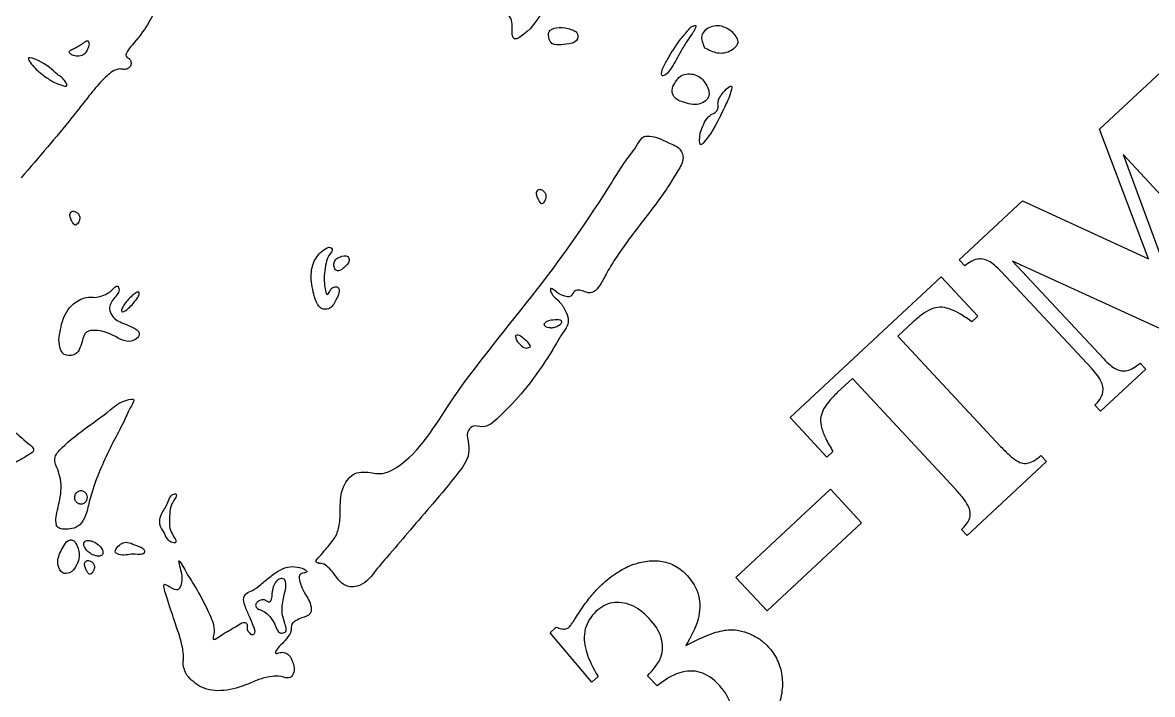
# Model space of a CAD drawing. Extents: x -3.6 to 33.9, y 40.4 to 75.
# Drawn here: x 18.51 to 27.78, y 48.9 to 54.42 of the extents above; entities that cross this region are included whole.
import ezdxf

# ---------------------------------------------------------------- set-up
doc = ezdxf.new("R2010")
doc.units = 0
doc.layers.add('Layer_1', color=7, linetype='CONTINUOUS')

msp = doc.modelspace()

# ---------------------------------------------------------------- linework, layer by layer
at = {"layer": 'Layer_1', "color": 7}
for points in [[(22.52358, 54.389363)], [(22.825205, 54.282788)], [(19.043981, 54.20949)], [(23.831884, 54.17625)], [(24.101868, 54.21168)], [(23.841068, 53.89371)], [(24.066344, 53.512305)], [(22.723191, 52.999223)], [(18.895958, 52.821998)], [(21.061048, 52.412138)], [(19.317881, 52.062105)], [(22.918941, 51.942735)], [(18.803508, 51.81219)], [(25.389921, 50.310779), (24.61484, 49.58787), (24.358164, 49.86307), (25.133245, 50.585979)], [(19.035251, 50.505015)], [(18.784341, 50.283015)], [(19.008989, 50.123783)], [(18.795993, 49.963313)], [(19.016029, 49.955145)], [(21.059331, 49.895565)], [(23.947652, 49.303685)], [(19.852613, 49.05954)]]:
    msp.add_lwpolyline(points, close=True, dxfattribs=at)
for points in [[(18.788334, 53.99331), (18.788359, 53.993415)], [(26.190573, 52.469576), (26.710396, 52.954409), (27.744669, 52.477192), (27.340565, 53.54216), (27.847093, 54.014592), (27.892973, 53.965402)], [(28.27799, 52.537081), (27.535241, 53.333434), (28.066539, 51.894872), (27.998736, 51.831633), (26.627559, 52.459502), (27.376507, 51.656502)], [(26.236453, 52.420386), (26.190573, 52.469576)], [(25.154352, 50.896525), (25.105161, 50.850645), (24.802606, 51.175036), (26.041672, 52.330698), (26.344227, 52.006307), (26.295037, 51.960428)], [(27.276094, 51.58025), (26.535825, 52.373944)], [(20.906828, 52.147305), (20.906837, 52.147163)], [(25.812683, 51.960506), (25.686384, 51.842708), (26.53081, 50.937339)], [(22.672013, 51.758805), (22.672011, 51.758505)], [(27.676327, 51.622907), (27.722206, 51.573717), (27.349955, 51.226522), (27.304075, 51.275713)], [(26.158559, 50.590144), (25.314132, 51.495513), (25.190491, 51.380195)], [(26.861361, 50.862799), (26.907241, 50.813608), (26.2558, 50.206018)], [(26.2558, 50.206018), (26.209921, 50.255208)], [(19.667242, 50.232855), (19.667234, 50.23248)], [(19.290886, 50.120408), (19.290877, 50.120033)], [(20.653313, 49.495013), (20.653317, 49.494833)], [(23.227488, 49.049644), (23.176968, 49.002525), (22.833507, 49.408089), (22.884027, 49.455208)], [(23.712296, 48.972303), (23.634178, 49.05606)]]:
    msp.add_lwpolyline(points, dxfattribs=at)
at = {"layer": 'Layer_1', "color": 1}
msp.add_open_spline([(26.879055, 46.165073), (25.053792, 44.812835), (21.453543, 42.145605), (14.976456, 40.353479), (8.554845, 40.482925), (2.810203, 42.732913), (-1.47493, 46.872432), (-3.677904, 52.393004), (-3.506821, 58.493531), (-1.109716, 64.399494), (3.172887, 69.467984), (8.838825, 73.13905), (15.243024, 75.014668), (21.683129, 74.864038), (27.423496, 72.618946), (31.708651, 68.479402), (33.915527, 62.95436), (33.727928, 56.872752), (31.397487, 50.890427), (28.416989, 47.773437), (26.879055, 46.165073)], degree=3, knots=[0, 0, 0, 0, 6.766367, 13.346357, 19.73316, 25.749556, 31.41027, 37.120766, 43.060724, 49.272926, 55.895829, 62.662196, 69.242186, 75.628989, 81.645385, 87.3061, 93.016595, 98.956553, 105.168756, 111.791658, 111.791658, 111.791658, 111.791658], dxfattribs=at)
at = {"layer": 'Layer_1', "color": 7}
for points, knots in [([(12.908313, 62.069722), (12.985274, 62.053514), (13.12129, 62.024867), (13.286492, 61.99604), (13.392733, 61.983628), (13.465095, 61.993939), (13.54021, 61.987402), (13.794437, 61.958453), (14.131521, 61.898396), (14.539198, 61.846976), (14.761083, 61.763507), (14.979744, 61.762374), (14.975327, 61.592128), (14.854241, 61.669412), (14.748378, 61.632824), (14.913764, 61.595222), (15.004373, 61.531811), (15.349057, 61.532803), (15.241598, 61.284195), (14.998975, 61.46286), (14.789169, 61.489838), (14.691417, 61.519295), (14.565838, 61.51939), (14.66107, 61.455371), (14.750216, 61.431081), (14.910856, 61.381346), (15.070329, 61.335791), (15.216173, 61.28883), (15.301581, 61.234495), (15.373899, 61.209555), (15.369449, 61.155712), (15.312554, 61.192153), (15.274634, 61.192762), (15.235013, 61.178663), (15.237526, 61.147915), (15.234966, 61.109042), (15.171885, 61.131377), (15.116374, 61.157855), (15.068123, 61.196064), (14.998223, 61.204913), (15.033217, 61.134212), (15.09019, 61.084294), (15.216859, 61.002135), (15.343333, 60.987334), (15.405722, 60.922783), (15.407113, 60.884875), (15.397977, 60.846898), (15.3919, 60.794273), (15.337191, 60.800977), (15.316239, 60.853063), (15.278674, 60.906721), (15.202843, 60.904253), (15.150412, 60.851103), (15.08754, 60.810029), (15.017014, 60.794327), (14.968819, 60.821175), (14.911729, 60.845892), (14.936659, 60.895073), (14.993757, 60.885138), (15.051571, 60.87445), (15.075822, 60.924656), (15.018848, 60.948649), (14.974474, 60.974655), (14.91507, 60.977981), (14.861103, 60.955294), (14.798513, 60.931573), (14.716801, 60.947829), (14.635506, 60.987751), (14.547808, 61.030799), (14.458279, 61.050671), (14.393953, 61.071216), (14.317566, 61.036623), (14.459874, 60.97715), (14.592849, 60.911827), (14.857337, 60.798498), (15.076114, 60.665552), (15.215161, 60.564103), (15.256082, 60.491855), (15.293592, 60.481067), (15.302653, 60.514139), (15.31593, 60.539517), (15.343656, 60.556186), (15.372416, 60.55615), (15.397289, 60.543395), (15.40064, 60.51467), (15.373824, 60.49196), (15.361907, 60.438582), (15.371148, 60.36297), (15.398493, 60.27133), (15.427331, 60.173892), (15.443251, 60.080859), (15.432836, 59.984135), (15.429024, 59.868003), (15.456447, 59.777582), (15.506823, 59.655497), (15.561363, 59.710612), (15.592688, 59.768797), (15.640305, 59.862405), (15.691905, 59.978963), (15.750769, 60.105653), (15.807842, 60.227751), (15.856116, 60.334981), (15.896094, 60.419321), (15.915381, 60.478421), (15.937172, 60.514766), (15.971208, 60.519281), (16.003161, 60.504153), (16.026199, 60.471592), (16.027976, 60.427346), (15.996492, 60.375961), (15.964804, 60.292921), (16.057595, 60.216951), (16.145254, 60.243141), (16.206604, 60.27362), (16.249385, 60.28055), (16.281852, 60.26527), (16.283564, 60.2353), (16.260664, 60.215946), (16.229549, 60.212201), (16.196046, 60.205511), (16.173236, 60.177959), (16.174285, 60.145455), (16.18594, 60.114687), (16.221433, 60.108611), (16.270127, 60.158653), (16.381552, 60.181008), (16.512189, 60.161526), (16.604987, 60.087729), (16.598829, 60.01321), (16.647849, 59.989866), (16.693801, 60.012733), (16.730745, 60.034125), (16.774655, 60.027058), (16.764607, 59.987319), (16.743089, 59.957735), (16.700425, 59.934689), (16.657582, 59.921359), (16.593002, 59.928053), (16.610463, 59.863347), (16.746389, 59.798818), (16.979259, 59.598451), (17.289804, 59.498002), (17.501232, 59.212307), (17.598387, 59.268105), (17.620751, 59.301413), (17.650404, 59.342786), (17.670582, 59.388105), (17.680756, 59.428344), (17.660503, 59.458134), (17.628428, 59.450095), (17.604661, 59.425977), (17.590927, 59.391441), (17.576983, 59.353565), (17.533592, 59.344392), (17.499476, 59.367294), (17.453322, 59.400854), (17.499905, 59.459773), (17.566148, 59.478537), (17.620958, 59.51413), (17.671806, 59.538289), (17.665745, 59.563919), (17.651005, 59.58314), (17.706246, 59.58778), (17.746777, 59.5957), (17.812304, 59.607106), (17.866464, 59.634656), (17.891971, 59.666879), (17.909213, 59.709807), (17.870218, 59.714139), (17.844504, 59.669365), (17.772665, 59.649557), (17.702785, 59.697604), (17.693307, 59.762033), (17.711446, 59.801581), (17.737692, 59.806823), (17.761794, 59.776455), (17.831823, 59.792433), (17.87249, 59.850072), (17.904365, 59.915029), (17.874405, 59.945527), (17.85649, 59.928644), (17.850939, 59.905136), (17.836523, 59.876924), (17.808546, 59.860239), (17.777644, 59.859366), (17.751731, 59.876179), (17.745765, 59.908509), (17.774376, 59.952264), (17.773477, 60.042482), (17.694858, 60.138341), (17.563327, 60.203764), (17.394529, 60.279129), (17.296065, 60.36627), (17.153906, 60.471975), (17.215349, 60.512436), (17.265099, 60.510563), (17.412644, 60.490158), (17.556074, 60.453924), (17.770207, 60.394895), (17.737109, 60.284783), (17.711803, 60.205782), (17.776159, 60.134246), (17.892284, 60.112817), (18.026655, 60.05533), (18.140787, 59.93826), (18.167568, 59.825408), (18.172681, 59.738652), (18.125134, 59.705073), (18.064052, 59.726563), (17.983545, 59.743229), (17.938225, 59.652138), (18.003376, 59.604316), (18.044841, 59.555023), (18.059258, 59.500415), (18.051229, 59.446365), (18.042064, 59.395435), (18.057994, 59.349546), (18.092922, 59.322956), (18.138886, 59.321988), (18.16801, 59.366875), (18.168439, 59.422929), (18.177536, 59.484514), (18.208326, 59.536992), (18.256082, 59.565087), (18.311918, 59.576998), (18.326766, 59.644481), (18.313027, 59.706899), (18.255277, 59.806727), (18.367924, 59.813611), (18.425071, 59.726324), (18.52887, 59.667239), (18.645559, 59.65594), (18.787527, 59.688676), (18.889175, 59.729431), (19.028998, 59.730001), (18.989225, 59.649275), (19.005814, 59.582145), (19.050497, 59.512952), (19.121084, 59.450095), (19.168655, 59.39749), (19.230716, 59.363204), (19.191437, 59.28901), (19.333933, 59.099307), (19.459541, 58.914808), (19.584863, 58.646746), (19.721658, 58.656213), (19.785409, 58.693751), (19.851458, 58.746427), (19.910684, 58.860638), (20.018425, 58.751203), (20.01177, 58.589305), (20.057022, 58.409832), (20.190334, 58.267153), (20.314141, 58.311215), (20.515371, 58.389533), (20.178773, 58.059153), (20.018437, 57.898711), (19.70283, 57.622568), (19.582635, 57.456002), (19.422382, 57.361507), (19.47727, 57.28757), (19.541148, 57.237205), (19.638906, 57.167674), (19.752947, 57.091546), (19.864183, 57.01051), (19.973609, 56.922828), (20.105386, 56.819522), (20.278709, 56.69355), (20.47206, 56.554361), (20.665578, 56.423629), (20.761171, 56.322671), (20.864906, 56.259603), (20.840312, 56.222577), (20.814983, 56.225988), (20.79721, 56.253984), (20.737052, 56.229918), (20.689297, 56.160316), (20.597244, 56.021788), (20.445872, 55.776627), (20.200129, 55.419296), (19.923239, 55.003796), (19.611611, 54.590623), (19.517864, 54.345991), (19.321494, 54.145636), (19.386796, 54.119815), (19.39583, 54.093987), (19.395708, 54.065732), (19.375777, 54.040507), (19.341684, 54.029328), (19.295956, 54.043131), (19.223909, 54.008741), (19.143132, 53.930103), (19.035991, 53.799223), (18.893735, 53.614297), (18.706342, 53.390421), (18.56617, 53.227167), (18.494267, 53.143425)], [0, 0, 0, 0, 0.235801, 0.416737, 0.504202, 0.554265, 0.634872, 0.72918, 1.322073, 1.676196, 1.920001, 2.105714, 2.15498, 2.329899, 2.352013, 2.434267, 2.597599, 2.917187, 2.970284, 3.296404, 3.48469, 3.619821, 3.675509, 3.726079, 3.847525, 4.016867, 4.200481, 4.35911, 4.459537, 4.528389, 4.541029, 4.599051, 4.643997, 4.674875, 4.703607, 4.730169, 4.770011, 4.850463, 4.936907, 4.967022, 5.007608, 5.096562, 5.234859, 5.435051, 5.45944, 5.494917, 5.539375, 5.589125, 5.614161, 5.677585, 5.745057, 5.79465, 5.881466, 5.959827, 6.022644, 6.079984, 6.13707, 6.156732, 6.221194, 6.286142, 6.305758, 6.364163, 6.418533, 6.475504, 6.530026, 6.594528, 6.67183, 6.770013, 6.867491, 6.963989, 7.040859, 7.077877, 7.152256, 7.325308, 7.662819, 7.936535, 8.117462, 8.161439, 8.183642, 8.212375, 8.243522, 8.273109, 8.302741, 8.327758, 8.348801, 8.377309, 8.425583, 8.505391, 8.604705, 8.711737, 8.811164, 8.883745, 9.005433, 9.140822, 9.228177, 9.261496, 9.336496, 9.43911, 9.570659, 9.721002, 9.857591, 9.974874, 10.074606, 10.135239, 10.164877, 10.193489, 10.228412, 10.266856, 10.307525, 10.352365, 10.448758, 10.536253, 10.645626, 10.701164, 10.74385, 10.772542, 10.795584, 10.820394, 10.854181, 10.889243, 10.919899, 10.951632, 10.984214, 11.008222, 11.045151, 11.179977, 11.330209, 11.440275, 11.491543, 11.52492, 11.580705, 11.634256, 11.65745, 11.689132, 11.726817, 11.773651, 11.825103, 11.877554, 11.904868, 11.986232, 12.319457, 12.798518, 13.061662, 13.081725, 13.123712, 13.180028, 13.234316, 13.273361, 13.298578, 13.325197, 13.358309, 13.398356, 13.437582, 13.46996, 13.513738, 13.563966, 13.604461, 13.698035, 13.770845, 13.815445, 13.833074, 13.844475, 13.876284, 13.935591, 14.004757, 14.064681, 14.108753, 14.143187, 14.158099, 14.204917, 14.281264, 14.353496, 14.432261, 14.456022, 14.475205, 14.500454, 14.559892, 14.649901, 14.722761, 14.737896, 14.753801, 14.781614, 14.813968, 14.844493, 14.874841, 14.902436, 14.929553, 14.963342, 15.054166, 15.177149, 15.313088, 15.498546, 15.699931, 15.80966, 15.838852, 15.890305, 15.958344, 16.281115, 16.399874, 16.491836, 16.572605, 16.636072, 16.74878, 16.92174, 17.069562, 17.215765, 17.271054, 17.308793, 17.367748, 17.45878, 17.517631, 17.609247, 17.659113, 17.714498, 17.770677, 17.822594, 17.867815, 17.908072, 17.948472, 17.988877, 18.05168, 18.116273, 18.174108, 18.226053, 18.281498, 18.327903, 18.40761, 18.504647, 18.541301, 18.684744, 18.791065, 18.891371, 19.030454, 19.210622, 19.27305, 19.342989, 19.40011, 19.484414, 19.584739, 19.67396, 19.726485, 19.737923, 19.909834, 20.299776, 20.55841, 20.615221, 20.689721, 20.773191, 20.889807, 20.953204, 21.14513, 21.369926, 21.507737, 21.652035, 21.768484, 21.952717, 22.481144, 22.82735, 23.083023, 23.193097, 23.23567, 23.326083, 23.447402, 23.590923, 23.738981, 23.859654, 24.011592, 24.241613, 24.500019, 24.736507, 24.909461, 24.983309, 25.002052, 25.021102, 25.049231, 25.088953, 25.179463, 25.309978, 25.583512, 26.047492, 26.60158, 27.11766, 27.482208, 27.617521, 27.641686, 27.667012, 27.694667, 27.723511, 27.756943, 27.796025, 27.861067, 27.980225, 28.136761, 28.366497, 28.680929, 29.012092, 29.012092, 29.012092, 29.012092]), ([(22.523574, 54.389415), (22.521543, 54.411059), (22.517543, 54.45368), (22.474192, 54.506729), (22.414418, 54.535938), (22.342912, 54.545904), (22.32626, 54.624168), (22.372709, 54.688241), (22.423467, 54.763249), (22.488606, 54.829511), (22.562789, 54.882949), (22.630993, 54.930457), (22.715393, 54.917981), (22.769279, 54.83761), (22.809605, 54.763183), (22.911706, 54.729629), (22.91334, 54.813562), (22.89413, 54.861599), (22.926359, 54.884345), (22.936764, 54.816357), (22.929892, 54.75346), (22.866905, 54.635109), (22.755457, 54.491132), (22.683817, 54.360759), (22.518632, 54.252853), (22.521812, 54.340593), (22.52358, 54.389363)], [0, 0, 0, 0, 0.064056, 0.126141, 0.193572, 0.266574, 0.313721, 0.402614, 0.491441, 0.589363, 0.677052, 0.769484, 0.825954, 0.912044, 1.040176, 1.08979, 1.166664, 1.216263, 1.226118, 1.267642, 1.340392, 1.462205, 1.639583, 1.883666, 1.968464, 2.074584, 2.074584, 2.074584, 2.074584]), ([(22.825193, 54.282698), (22.820851, 54.304645), (22.811546, 54.351688), (22.898178, 54.38544), (22.974197, 54.372878), (23.069003, 54.343969), (23.055685, 54.247297), (22.964577, 54.242805), (22.900818, 54.231481), (22.843586, 54.242783), (22.831615, 54.268836), (22.825205, 54.282788)], [0, 0, 0, 0, 0.05979, 0.128155, 0.224918, 0.314522, 0.366545, 0.458634, 0.537959, 0.575547, 0.618877, 0.618877, 0.618877, 0.618877]), ([(23.8319, 54.17628), (23.853214, 54.209085), (23.892464, 54.269493), (23.956468, 54.340298), (23.98819, 54.385355), (24.035129, 54.398652), (24.021216, 54.355513), (23.993502, 54.322265), (23.951302, 54.256626), (23.905833, 54.182899), (23.865804, 54.106036), (23.82489, 54.03917), (23.796575, 53.999771), (23.747292, 53.968701), (23.749445, 54.034287), (23.78276, 54.088389), (23.813668, 54.143671), (23.831884, 54.17625)], [0, 0, 0, 0, 0.117928, 0.217159, 0.277389, 0.29868, 0.321216, 0.372557, 0.450151, 0.544493, 0.635329, 0.712078, 0.770599, 0.802486, 0.833627, 0.909476, 1.018326, 1.018326, 1.018326, 1.018326]), ([(24.101868, 54.21168), (24.086377, 54.245448), (24.055416, 54.312939), (24.151849, 54.400056), (24.253725, 54.391573), (24.32106, 54.347198), (24.359857, 54.309593), (24.390665, 54.247562), (24.315027, 54.174584), (24.205608, 54.158003), (24.135617, 54.194218), (24.101868, 54.21168)], [0, 0, 0, 0, 0.100945, 0.201759, 0.319578, 0.383313, 0.440314, 0.483442, 0.572396, 0.691854, 0.803093, 0.803093, 0.803093, 0.803093]), ([(19.043981, 54.20949), (19.048443, 54.222346), (19.055097, 54.241521), (19.040864, 54.275638), (19.008652, 54.254622), (18.981723, 54.234922), (18.942654, 54.211414), (18.912464, 54.198375), (18.881554, 54.179962), (18.902444, 54.152136), (18.935389, 54.14206), (18.980784, 54.139026), (19.02439, 54.16492), (19.037326, 54.194349), (19.043981, 54.20949)], [0, 0, 0, 0, 0.041212, 0.061474, 0.086926, 0.128886, 0.175015, 0.21553, 0.239055, 0.259553, 0.298149, 0.344829, 0.390793, 0.439494, 0.439494, 0.439494, 0.439494]), ([(18.788359, 53.993415), (18.748069, 54.031654), (18.690873, 54.085939), (18.515434, 54.152897), (18.612488, 54.03288), (18.672161, 53.985663), (18.749837, 53.93285), (18.801599, 53.911107), (18.880869, 53.884351), (18.847332, 53.955751), (18.814074, 53.976923), (18.788334, 53.99331)], [0, 0, 0, 0, 0.192303, 0.273, 0.372767, 0.463035, 0.553304, 0.625945, 0.676997, 0.70563, 0.803677, 0.803677, 0.803677, 0.803677]), ([(23.841068, 53.893718), (23.860845, 53.928948), (23.899372, 53.997583), (24.03229, 54.002239), (24.11754, 53.924409), (24.156277, 53.808103), (24.05587, 53.730168), (23.955306, 53.754509), (23.872606, 53.780799), (23.828693, 53.834591), (23.836798, 53.873313), (23.841068, 53.89371)], [0, 0, 0, 0, 0.113955, 0.222, 0.342089, 0.448478, 0.533254, 0.664332, 0.739816, 0.793256, 0.852738, 0.852738, 0.852738, 0.852738]), ([(24.066335, 53.51232), (24.074711, 53.536626), (24.090288, 53.581827), (24.122252, 53.637648), (24.161226, 53.667778), (24.195977, 53.680873), (24.21473, 53.709915), (24.210424, 53.743731), (24.212586, 53.784437), (24.241089, 53.830356), (24.269901, 53.864054), (24.333155, 53.917008), (24.308569, 53.806673), (24.24856, 53.698362), (24.199765, 53.567108), (24.048913, 53.366593), (24.060983, 53.467491), (24.066344, 53.512305)], [0, 0, 0, 0, 0.077221, 0.143607, 0.189113, 0.222189, 0.253133, 0.28359, 0.32194, 0.374404, 0.434293, 0.484603, 0.528686, 0.664813, 0.917155, 1.037626, 1.133887, 1.133887, 1.133887, 1.133887]), ([(21.059338, 49.895535), (21.04463, 49.911916), (21.017516, 49.942114), (20.972957, 49.981311), (20.933866, 49.974424), (20.902751, 49.998221), (20.95474, 50.044954), (20.996241, 50.103114), (21.072916, 50.182718), (21.11204, 50.2997), (21.109876, 50.443948), (21.117395, 50.599296), (21.224544, 50.739632), (21.346946, 50.726472), (21.429958, 50.712016), (21.486266, 50.720081), (21.731577, 50.838438), (22.076955, 51.445319), (22.715717, 52.178543), (23.190361, 52.858416), (23.443419, 53.27304), (23.537595, 53.388614), (23.589891, 53.487281), (23.662484, 53.487049), (23.729216, 53.467803), (23.81189, 53.427693), (23.903723, 53.393345), (23.93758, 53.289527), (23.876305, 53.194823), (23.806915, 53.072079), (23.705786, 52.931301), (23.586884, 52.778041), (23.466263, 52.62224), (23.365155, 52.475837), (23.288406, 52.346979), (23.243037, 52.252922), (23.181293, 52.190274), (23.120488, 52.205693), (23.078919, 52.223048), (23.036504, 52.219726), (23.018995, 52.190792), (22.996116, 52.160734), (22.943054, 52.174426), (22.902505, 52.188225), (22.830106, 52.254944), (22.843398, 52.177233), (22.907831, 52.140349), (22.956045, 52.061246), (22.987582, 51.991093), (22.976613, 51.920628), (22.926346, 51.857744), (22.876712, 51.768943), (22.778634, 51.607808), (22.630182, 51.397643), (22.455235, 51.218094), (22.308807, 51.07776), (22.197387, 51.121317), (22.140248, 51.041962), (22.17207, 50.956752), (22.166198, 50.831027), (22.040682, 50.670734), (21.880145, 50.47587), (21.691807, 50.260356), (21.537263, 50.076564), (21.403304, 49.924978), (21.308907, 49.791925), (21.144313, 49.774329), (21.090774, 49.850708), (21.059331, 49.895565)], [0, 0, 0, 0, 0.067285, 0.124042, 0.16339, 0.178628, 0.225799, 0.308782, 0.430751, 0.537182, 0.671897, 0.86138, 0.998853, 1.140334, 1.195754, 1.254158, 1.30664, 2.007206, 3.220428, 4.275327, 4.491948, 4.659686, 4.742813, 4.788004, 4.862037, 4.952428, 5.067168, 5.134326, 5.248638, 5.381297, 5.566339, 5.764198, 5.964659, 6.15659, 6.299031, 6.410605, 6.478024, 6.535397, 6.581397, 6.617759, 6.648187, 6.679201, 6.721919, 6.786016, 6.854174, 6.873814, 6.977208, 7.071167, 7.147128, 7.201955, 7.274804, 7.384631, 7.507648, 7.841583, 8.141802, 8.297306, 8.379999, 8.443173, 8.538889, 8.638006, 8.808777, 9.125648, 9.407101, 9.665038, 9.843621, 10.021973, 10.128367, 10.279765, 10.279765, 10.279765, 10.279765]), ([(22.723191, 52.999223), (22.721149, 53.008865), (22.717596, 53.025644), (22.735237, 53.048046), (22.76306, 53.045426), (22.78708, 53.031258), (22.802833, 53.005751), (22.802063, 52.976749), (22.79108, 52.953707), (22.779726, 52.936156), (22.760566, 52.929157), (22.746084, 52.947102), (22.733225, 52.968864), (22.726729, 52.988517), (22.723191, 52.999223)], [0, 0, 0, 0, 0.028313, 0.049268, 0.074302, 0.103707, 0.131627, 0.159588, 0.186661, 0.207616, 0.221542, 0.239528, 0.267419, 0.300791, 0.300791, 0.300791, 0.300791]), ([(18.895951, 52.821998), (18.893909, 52.83164), (18.890356, 52.848419), (18.907997, 52.870821), (18.93582, 52.868201), (18.95984, 52.854033), (18.975594, 52.828527), (18.974832, 52.799524), (18.963848, 52.776482), (18.952496, 52.75893), (18.933335, 52.751931), (18.918861, 52.769881), (18.905999, 52.791638), (18.899499, 52.811291), (18.895958, 52.821998)], [0, 0, 0, 0, 0.028313, 0.049268, 0.074302, 0.103707, 0.131628, 0.159589, 0.186662, 0.207615, 0.221544, 0.239525, 0.267416, 0.300791, 0.300791, 0.300791, 0.300791]), ([(18.234373, 52.62015), (18.257571, 52.602203), (18.296991, 52.571708), (18.327605, 52.500971), (18.265148, 52.36007), (18.068387, 52.191557), (17.808245, 51.988153), (17.648785, 51.846043), (17.483926, 51.828122), (17.577758, 51.7214), (17.674137, 51.647749), (17.848852, 51.50531), (18.040222, 51.360172), (18.238234, 51.213233), (18.4216, 51.080248), (18.515297, 50.989826), (18.616625, 50.910562), (18.544372, 50.861883), (18.478033, 50.820937), (18.375067, 50.774062), (18.27644, 50.722521), (18.201277, 50.666546), (18.161831, 50.61164), (18.161258, 50.566207), (18.127868, 50.547878), (18.094194, 50.565494), (18.068686, 50.597918), (18.058587, 50.644074), (18.064758, 50.688896), (18.090766, 50.735345), (18.040624, 50.76518), (17.974219, 50.738231), (17.883714, 50.730573), (17.85543, 50.621657), (17.944453, 50.593629), (18.016346, 50.5801), (18.033039, 50.511365), (17.961001, 50.418452), (17.833861, 50.280881), (17.686816, 50.173473), (17.510596, 50.004606), (17.414286, 50.241263), (17.253519, 50.448341), (17.126135, 50.672744), (17.05229, 50.802832)], [0, 0, 0, 0, 0.087539, 0.148747, 0.21275, 0.525018, 0.924053, 1.174486, 1.228993, 1.294956, 1.469153, 1.675368, 1.937465, 2.198777, 2.422442, 2.586226, 2.656466, 2.703796, 2.795631, 2.91367, 3.033435, 3.131565, 3.192628, 3.229678, 3.256104, 3.290497, 3.332651, 3.37853, 3.425743, 3.474175, 3.504354, 3.570509, 3.683963, 3.743728, 3.840387, 3.906707, 3.948919, 4.024961, 4.239062, 4.504324, 4.650229, 4.778294, 5.094902, 5.531602, 5.531602, 5.531602, 5.531602]), ([(20.906837, 52.147163), (20.891607, 52.200079), (20.862267, 52.302024), (20.883774, 52.458724), (20.952261, 52.535876), (21.020602, 52.584001), (21.057582, 52.546213), (21.008179, 52.502765), (20.99383, 52.43833), (20.978912, 52.361778), (20.979903, 52.279542), (20.987897, 52.233515), (20.999997, 52.17586), (21.023759, 52.204206), (21.031073, 52.2286), (21.05707, 52.24757), (21.087527, 52.253259), (21.107804, 52.224054), (21.09778, 52.183221), (21.07123, 52.129205), (21.034088, 52.059763), (20.938704, 52.064112), (20.919064, 52.115371), (20.906828, 52.147305)], [0, 0, 0, 0, 0.165493, 0.318822, 0.437452, 0.49627, 0.514788, 0.571863, 0.639251, 0.722422, 0.805856, 0.869599, 0.900754, 0.918589, 0.953214, 0.983547, 1.010017, 1.035279, 1.074285, 1.128545, 1.223212, 1.279308, 1.372011, 1.372011, 1.372011, 1.372011]), ([(21.061049, 52.412055), (21.059772, 52.423582), (21.057227, 52.446535), (21.07704, 52.478554), (21.115518, 52.497394), (21.173462, 52.51468), (21.195094, 52.446687), (21.146281, 52.412716), (21.112418, 52.379389), (21.072275, 52.380184), (21.06502, 52.400831), (21.061048, 52.412138)], [0, 0, 0, 0, 0.034102, 0.067904, 0.103275, 0.167986, 0.202823, 0.276524, 0.319255, 0.346112, 0.378621, 0.378621, 0.378621, 0.378621]), ([(26.535825, 52.373944), (26.518087, 52.391938), (26.486053, 52.424433), (26.434935, 52.460158), (26.385125, 52.478656), (26.334648, 52.477062), (26.283669, 52.45673), (26.253113, 52.43321), (26.236453, 52.420386)], [0, 0, 0, 0, 0.07569, 0.136691, 0.185764, 0.232264, 0.284706, 0.347582, 0.347582, 0.347582, 0.347582]), ([(18.803506, 51.812183), (18.810841, 51.870555), (18.825387, 51.986305), (18.918259, 52.127111), (19.035639, 52.169013), (19.11528, 52.158005), (19.173917, 52.18202), (19.227905, 52.201006), (19.281443, 52.273298), (19.308365, 52.208344), (19.248505, 52.155619), (19.207249, 52.078524), (19.245686, 51.986847), (19.336746, 51.943249), (19.503512, 51.884119), (19.387894, 51.768091), (19.250225, 51.855021), (19.131997, 51.896859), (19.015173, 51.887074), (18.990511, 51.783746), (18.954804, 51.676425), (18.816037, 51.684824), (18.808311, 51.763361), (18.803508, 51.81219)], [0, 0, 0, 0, 0.175597, 0.348201, 0.474751, 0.52392, 0.58676, 0.653423, 0.724303, 0.742139, 0.831773, 0.92681, 0.990121, 1.100187, 1.259824, 1.313265, 1.4988, 1.647871, 1.719435, 1.805438, 1.93564, 2.012343, 2.138408, 2.138408, 2.138408, 2.138408]), ([(19.317881, 52.062105), (19.323257, 52.073827), (19.335811, 52.101199), (19.365959, 52.138566), (19.402188, 52.174762), (19.428175, 52.196954), (19.462487, 52.211169), (19.462695, 52.177017), (19.441685, 52.150274), (19.414132, 52.110355), (19.37704, 52.075007), (19.351483, 52.052426), (19.316614, 52.038743), (19.317485, 52.05481), (19.317881, 52.062105)], [0, 0, 0, 0, 0.03851, 0.089926, 0.144228, 0.186302, 0.207219, 0.224632, 0.263142, 0.314558, 0.36886, 0.410915, 0.431835, 0.449232, 0.449232, 0.449232, 0.449232]), ([(26.295037, 51.960428), (26.264626, 51.982179), (26.209574, 52.021552), (26.127713, 52.062908), (26.052131, 52.085975), (25.973489, 52.075162), (25.892529, 52.030282), (25.841429, 51.985627), (25.812683, 51.960506)], [0, 0, 0, 0, 0.111963, 0.202678, 0.274735, 0.344996, 0.43398, 0.548409, 0.548409, 0.548409, 0.548409]), ([(22.918942, 51.942735), (22.925748, 51.949852), (22.938094, 51.962762), (22.908337, 51.981701), (22.864995, 51.973138), (22.816967, 51.97839), (22.768426, 51.931581), (22.821909, 51.913108), (22.856304, 51.912156), (22.890359, 51.922063), (22.909418, 51.935847), (22.918941, 51.942735)], [0, 0, 0, 0, 0.023667, 0.042933, 0.082353, 0.157545, 0.187748, 0.235312, 0.265942, 0.301249, 0.336512, 0.336512, 0.336512, 0.336512]), ([(22.672011, 51.758505), (22.670067, 51.764517), (22.664466, 51.781837), (22.639236, 51.805215), (22.608432, 51.830727), (22.582449, 51.852882), (22.54757, 51.853398), (22.554758, 51.807513), (22.583957, 51.776592), (22.632261, 51.734627), (22.661147, 51.752196), (22.672013, 51.758805)], [0, 0, 0, 0, 0.018753, 0.05402, 0.09981, 0.139244, 0.158506, 0.181989, 0.245034, 0.303737, 0.339135, 0.339135, 0.339135, 0.339135]), ([(27.376507, 51.656502), (27.393306, 51.639454), (27.423822, 51.608484), (27.472905, 51.574624), (27.52112, 51.55544), (27.572362, 51.558652), (27.625216, 51.582591), (27.658062, 51.6085), (27.676327, 51.622907)], [0, 0, 0, 0, 0.071645, 0.130148, 0.178035, 0.224177, 0.279783, 0.349436, 0.349436, 0.349436, 0.349436]), ([(27.304075, 51.275713), (27.31803, 51.290915), (27.343615, 51.318788), (27.367797, 51.366845), (27.373861, 51.417008), (27.358279, 51.469153), (27.325015, 51.52484), (27.293537, 51.560493), (27.276094, 51.58025)], [0, 0, 0, 0, 0.061711, 0.113138, 0.158686, 0.209661, 0.27316, 0.352089, 0.352089, 0.352089, 0.352089]), ([(25.190491, 51.380195), (25.165113, 51.35509), (25.11953, 51.309997), (25.070725, 51.237552), (25.047458, 51.164127), (25.060314, 51.084745), (25.096404, 50.994686), (25.133496, 50.931854), (25.154352, 50.896525)], [0, 0, 0, 0, 0.106889, 0.191989, 0.260062, 0.331975, 0.427629, 0.550501, 0.550501, 0.550501, 0.550501]), ([(18.784346, 50.282985), (18.781894, 50.297006), (18.77536, 50.334374), (18.786297, 50.400814), (18.807343, 50.48141), (18.823629, 50.572554), (18.819996, 50.665536), (18.795207, 50.750591), (18.748875, 50.845374), (18.863513, 50.966298), (19.013074, 51.083053), (19.207076, 51.217242), (19.306839, 51.309564), (19.437071, 51.336711), (19.376471, 51.238233), (19.340434, 51.144536), (19.251925, 50.985816), (19.169437, 50.813159), (19.098577, 50.64216), (19.052715, 50.492179), (19.029334, 50.376448), (18.982668, 50.291952), (18.915582, 50.260529), (18.858841, 50.257005), (18.812657, 50.259455), (18.792526, 50.276205), (18.784341, 50.283015)], [0, 0, 0, 0, 0.042498, 0.113259, 0.198774, 0.293355, 0.390304, 0.472695, 0.564758, 0.673473, 0.909707, 1.175302, 1.332669, 1.390457, 1.443776, 1.574365, 1.754219, 1.959591, 2.157695, 2.306686, 2.429241, 2.512765, 2.58418, 2.63924, 2.684927, 2.716226, 2.716226, 2.716226, 2.716226]), ([(26.53081, 50.937339), (26.554473, 50.912872), (26.595856, 50.870081), (26.656385, 50.822364), (26.710548, 50.795682), (26.763116, 50.800185), (26.813911, 50.823211), (26.844506, 50.848737), (26.861361, 50.862799)], [0, 0, 0, 0, 0.101904, 0.17822, 0.231549, 0.277585, 0.331067, 0.396673, 0.396673, 0.396673, 0.396673]), ([(19.035251, 50.50509), (19.03642, 50.514519), (19.038729, 50.533127), (19.023947, 50.558563), (18.99945, 50.573547), (18.970453, 50.573926), (18.945252, 50.559982), (18.930185, 50.535276), (18.929824, 50.506333), (18.943777, 50.48113), (18.968536, 50.465994), (18.99727, 50.465711), (19.023302, 50.479412), (19.031232, 50.496404), (19.035251, 50.505015)], [0, 0, 0, 0, 0.027847, 0.054954, 0.082809, 0.110671, 0.137781, 0.165629, 0.193479, 0.220601, 0.248487, 0.276349, 0.303459, 0.331306, 0.331306, 0.331306, 0.331306]), ([(19.667234, 50.23248), (19.652561, 50.253966), (19.624373, 50.295244), (19.636348, 50.385025), (19.696843, 50.451975), (19.713761, 50.542862), (19.789491, 50.553596), (19.714952, 50.456504), (19.712422, 50.388984), (19.709592, 50.301489), (19.715858, 50.233389), (19.786463, 50.144157), (19.700627, 50.150262), (19.682514, 50.195073), (19.667242, 50.232855)], [0, 0, 0, 0, 0.075783, 0.145588, 0.249287, 0.35477, 0.366036, 0.454203, 0.536506, 0.62096, 0.693208, 0.780838, 0.80111, 0.910066, 0.910066, 0.910066, 0.910066]), ([(26.209921, 50.255208), (26.225258, 50.270769), (26.253063, 50.29898), (26.279348, 50.348603), (26.28398, 50.401546), (26.26241, 50.457985), (26.219666, 50.52192), (26.180669, 50.565459), (26.158559, 50.590144)], [0, 0, 0, 0, 0.065344, 0.118468, 0.164938, 0.219974, 0.295803, 0.395093, 0.395093, 0.395093, 0.395093]), ([(18.795956, 49.963395), (18.795085, 49.977886), (18.793065, 50.011509), (18.810563, 50.064294), (18.840343, 50.115945), (18.867307, 50.167054), (18.925269, 50.175467), (18.951712, 50.126095), (18.970646, 50.075396), (18.969727, 50.015903), (18.946635, 49.953502), (18.905708, 49.894616), (18.820862, 49.891823), (18.805051, 49.937272), (18.795993, 49.963313)], [0, 0, 0, 0, 0.043304, 0.100477, 0.162132, 0.226579, 0.26026, 0.314311, 0.369334, 0.428648, 0.485368, 0.570499, 0.625401, 0.699062, 0.699062, 0.699062, 0.699062]), ([(19.008986, 50.123783), (19.007822, 50.133764), (19.005574, 50.153036), (19.036417, 50.169578), (19.072456, 50.162891), (19.111061, 50.144585), (19.143689, 50.115793), (19.164818, 50.084994), (19.165782, 50.050039), (19.135651, 50.033909), (19.099252, 50.040386), (19.0612, 50.059013), (19.026884, 50.086828), (19.014642, 50.112109), (19.008989, 50.123783)], [0, 0, 0, 0, 0.027476, 0.05305, 0.089586, 0.135021, 0.179931, 0.218462, 0.245938, 0.271512, 0.308048, 0.35348, 0.398391, 0.436922, 0.436922, 0.436922, 0.436922]), ([(19.290877, 50.120033), (19.302663, 50.130653), (19.327513, 50.153046), (19.387357, 50.151183), (19.437613, 50.119506), (19.509121, 50.1054), (19.500637, 50.040701), (19.400838, 50.065942), (19.342183, 50.034303), (19.247839, 50.065854), (19.275567, 50.100994), (19.290886, 50.120408)], [0, 0, 0, 0, 0.046264, 0.097546, 0.162044, 0.23885, 0.257861, 0.330295, 0.451828, 0.498265, 0.555588, 0.555588, 0.555588, 0.555588]), ([(19.016036, 49.955145), (19.013994, 49.964787), (19.010441, 49.981567), (19.028082, 50.003969), (19.055905, 50.001348), (19.079925, 49.987181), (19.095678, 49.961674), (19.094908, 49.932672), (19.083927, 49.90963), (19.072574, 49.892077), (19.053413, 49.885079), (19.038937, 49.903028), (19.026071, 49.924785), (19.01957, 49.944439), (19.016029, 49.955145)], [0, 0, 0, 0, 0.028313, 0.049268, 0.074302, 0.103707, 0.131627, 0.159588, 0.18666, 0.207614, 0.221543, 0.239525, 0.267418, 0.300793, 0.300793, 0.300793, 0.300793]), ([(19.852593, 49.059488), (19.845483, 49.075239), (19.831441, 49.106344), (19.820343, 49.153833), (19.828193, 49.205785), (19.821088, 49.280346), (19.793318, 49.383857), (19.73964, 49.543829), (19.70608, 49.642763), (19.64657, 49.830992), (19.721494, 49.777376), (19.794602, 49.742126), (19.828262, 49.871045), (19.799922, 49.927765), (19.780557, 50.026498), (19.868796, 49.864783), (19.927222, 49.78296), (20.017283, 49.610394), (20.080469, 49.473042), (20.07608, 49.399659), (20.062748, 49.341162), (20.138513, 49.390848), (20.189414, 49.422325), (20.262312, 49.46138), (20.322807, 49.505399), (20.354859, 49.472466), (20.34176, 49.439371), (20.361621, 49.411075), (20.388008, 49.385316), (20.42344, 49.415032), (20.393408, 49.474521), (20.366351, 49.544473), (20.33145, 49.620061), (20.310752, 49.690223), (20.343935, 49.737669), (20.401953, 49.756832), (20.463096, 49.807591), (20.534821, 49.867715), (20.611064, 49.92522), (20.696035, 49.956638), (20.77139, 49.947056), (20.813238, 49.935588), (20.846584, 49.905319), (20.805031, 49.899266), (20.767055, 49.883186), (20.783606, 49.804577), (20.821348, 49.726189), (20.876178, 49.647729), (20.874015, 49.550284), (20.799375, 49.535025), (20.751084, 49.509517), (20.712113, 49.485348), (20.709277, 49.451054), (20.710265, 49.413645), (20.678549, 49.369579), (20.637756, 49.315419), (20.595424, 49.287805), (20.572903, 49.230007), (20.622936, 49.249912), (20.657983, 49.247934), (20.697539, 49.223505), (20.722676, 49.166142), (20.746712, 49.100965), (20.700394, 49.022154), (20.624372, 49.054802), (20.543366, 49.052163), (20.450408, 49.030869), (20.32577, 48.972822), (20.166752, 48.923208), (19.972295, 48.938988), (19.890114, 49.021766), (19.852613, 49.05954)], [0, 0, 0, 0, 0.051908, 0.102507, 0.143162, 0.208196, 0.32482, 0.469187, 0.684097, 0.774473, 0.822373, 0.894019, 0.980106, 1.109979, 1.134712, 1.219391, 1.393072, 1.60649, 1.751923, 1.829101, 1.848313, 1.895194, 1.989074, 2.087336, 2.14636, 2.168854, 2.20379, 2.237162, 2.270294, 2.293647, 2.34793, 2.43643, 2.533745, 2.599593, 2.638186, 2.69368, 2.778199, 2.874094, 2.975558, 3.063123, 3.139773, 3.190327, 3.211195, 3.235492, 3.277233, 3.33067, 3.43473, 3.556302, 3.611655, 3.688429, 3.745586, 3.787295, 3.811897, 3.843922, 3.898362, 3.967553, 4.042799, 4.066802, 4.103323, 4.143675, 4.185302, 4.230645, 4.330073, 4.381634, 4.46022, 4.532156, 4.631729, 4.740947, 4.944681, 5.130059, 5.285653, 5.285653, 5.285653, 5.285653]), ([(22.884027, 49.455208), (22.898344, 49.449517), (22.923575, 49.439489), (22.961679, 49.437173), (22.987825, 49.450249), (23.003811, 49.471065), (23.021333, 49.495761), (23.058031, 49.552654), (23.109819, 49.633991), (23.18172, 49.726401), (23.268284, 49.817664), (23.373135, 49.901542), (23.500133, 49.968755), (23.628564, 50.001272), (23.753471, 50.001337), (23.868826, 49.95938), (23.979984, 49.867934), (24.070689, 49.717573), (24.059879, 49.49984), (23.987766, 49.373798), (23.947652, 49.303685)], [0, 0, 0, 0, 0.046107, 0.081254, 0.111054, 0.129145, 0.159451, 0.202074, 0.332104, 0.448669, 0.552672, 0.708932, 0.849357, 0.980378, 1.1028, 1.218526, 1.340592, 1.529902, 1.721466, 1.961614, 1.961614, 1.961614, 1.961614]), ([(20.653317, 49.494833), (20.646129, 49.519923), (20.631956, 49.569396), (20.637635, 49.661287), (20.658254, 49.741997), (20.670132, 49.809145), (20.656324, 49.852924), (20.614343, 49.856082), (20.582053, 49.827632), (20.55836, 49.784188), (20.550901, 49.731131), (20.54965, 49.692223), (20.536763, 49.653148), (20.509602, 49.665545), (20.490699, 49.681963), (20.457682, 49.678284), (20.431422, 49.66405), (20.412587, 49.637754), (20.427016, 49.607122), (20.463054, 49.595946), (20.50505, 49.573114), (20.54442, 49.530379), (20.580304, 49.475317), (20.599314, 49.396877), (20.684139, 49.414035), (20.665967, 49.461771), (20.653313, 49.495013)], [0, 0, 0, 0, 0.077743, 0.153289, 0.272565, 0.326235, 0.36075, 0.392129, 0.433019, 0.48342, 0.539352, 0.586883, 0.613984, 0.6329, 0.66078, 0.690463, 0.723313, 0.751362, 0.776274, 0.811095, 0.86024, 0.919716, 0.980233, 1.068148, 1.103695, 1.18522, 1.18522, 1.18522, 1.18522]), ([(23.634178, 49.05606), (23.678022, 49.102967), (23.758719, 49.189303), (23.761281, 49.382972), (23.669291, 49.507053), (23.578196, 49.591905), (23.501619, 49.637156), (23.423049, 49.658384), (23.345342, 49.658361), (23.271615, 49.632301), (23.18467, 49.568135), (23.102726, 49.441417), (23.119745, 49.238013), (23.188411, 49.117963), (23.227488, 49.049644)], [0, 0, 0, 0, 0.186588, 0.343429, 0.533821, 0.63115, 0.717405, 0.797442, 0.872664, 0.946992, 1.027618, 1.194685, 1.37249, 1.607306, 1.607306, 1.607306, 1.607306]), ([(23.947652, 49.303685), (24.005203, 49.333369), (24.107327, 49.386043), (24.254224, 49.433502), (24.376893, 49.434295), (24.472979, 49.401566), (24.55503, 49.357728), (24.634774, 49.287766), (24.704317, 49.188471), (24.742735, 49.054495), (24.740462, 48.907862), (24.693296, 48.75337), (24.596054, 48.600078), (24.445762, 48.438503), (24.247706, 48.291742), (23.988228, 48.217035), (23.82211, 48.252453), (23.738015, 48.270382)], [0, 0, 0, 0, 0.194213, 0.344628, 0.458645, 0.554982, 0.6462, 0.736187, 0.870967, 1.00376, 1.147499, 1.305129, 1.482014, 1.687259, 1.964957, 2.213308, 2.467931, 2.467931, 2.467931, 2.467931]), ([(23.756909, 48.332753), (23.817355, 48.333881), (23.930455, 48.335992), (24.087227, 48.382898), (24.200815, 48.458874), (24.275929, 48.544372), (24.318965, 48.629752), (24.334491, 48.720977), (24.322572, 48.813531), (24.282955, 48.903426), (24.205005, 49.004227), (24.077627, 49.10234), (23.874556, 49.093542), (23.770521, 49.015808), (23.712296, 48.972303)], [0, 0, 0, 0, 0.180769, 0.33824, 0.483463, 0.584648, 0.676711, 0.766644, 0.858083, 0.952776, 1.057355, 1.240358, 1.408999, 1.623343, 1.623343, 1.623343, 1.623343])]:
    msp.add_open_spline(points, degree=3, knots=knots, dxfattribs=at)

doc.saveas('drawing.dxf')
